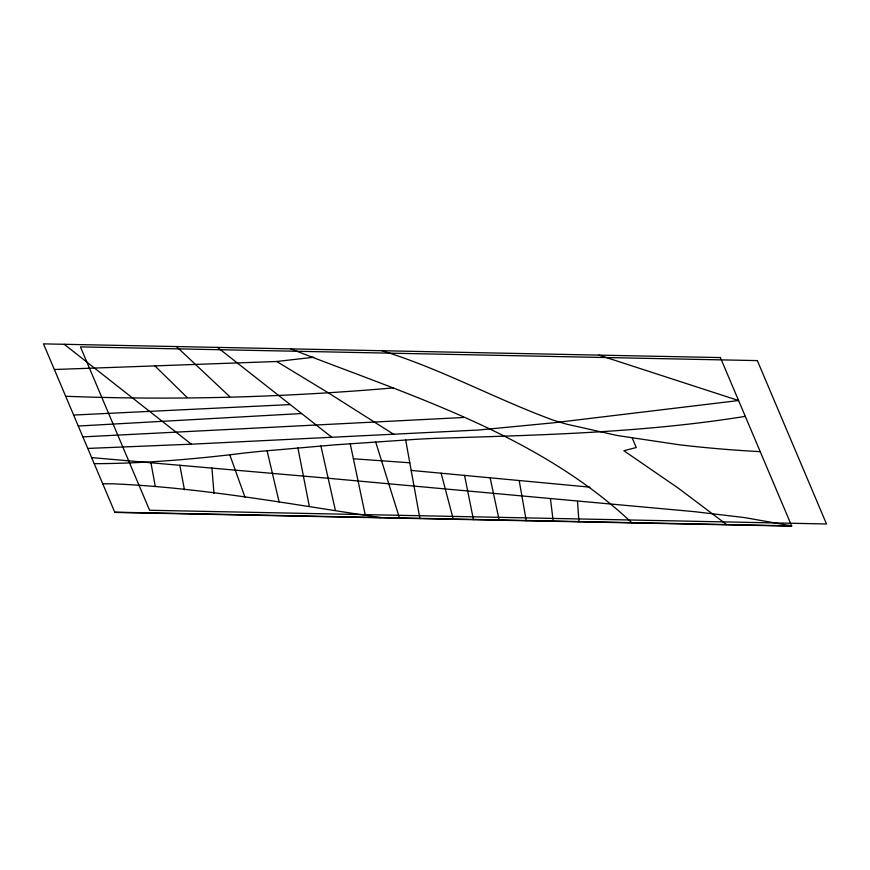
<?xml version="1.0" encoding="UTF-8"?>
<svg xmlns="http://www.w3.org/2000/svg" width="870" height="870" viewBox="0 0 870 870"><rect width="100%" height="100%" fill="white"/><g stroke="black" fill="none" stroke-linecap="round" stroke-linejoin="round"><path stroke-width="1.3" d="M745.285 416.36C642.267 432.977 537.932 435.098 433.891 438.382A798.236 194.467 2.8 0 0 416.98 439.263L335.026 444.842L260.13 451.378A737.912 179.764 2.8 0 0 244.731 452.998C194.793 459.175 144.583 463.492 94.221 463.688M54.353 369.511L276.725 361.496L313.809 357.233M393.283 387.933C284.392 397.285 174.892 400.494 65.685 396.263M78.278 426.028L301.607 413.533M82.878 436.881L463.449 417.502M73.635 415.055L290.21 404.572M87.772 448.431L193.706 444.081L478.609 430.019L553.722 422.787L738.586 400.537L598.81 355.112M114.742 512.169L791.646 525.882L744.502 517.585L694.662 511.68L328.088 478.25L91.644 457.598M353.394 458.773L409.803 462.786M411.173 470.409L589.947 487.156M381.952 350.719C440.97 368.869 495.182 398.819 552.896 420.036A229.887 56.006 2.8 0 0 567.534 424.375L617.308 435.522L678.72 444.7A319.236 77.767 2.8 0 0 760.228 451.66M380.505 517.552C291.765 504.535 202.982 487.624 113.209 483.829A129.913 31.646 2.8 0 0 102.736 483.796M290.743 348.87C409.215 395.371 537.366 433.793 631.968 522.903M276.725 361.496L328.262 392.805L393.882 434.434M726.657 524.567L678.437 488.255L623.833 450.714L636.264 447.539L632.294 438.143M217.489 347.391L331.535 437.066M64.206 344.281L191.367 444.2M176.447 346.554L229.745 396.644M154.914 365.889L187.028 397.405M229.734 454.673L245.046 497.368M375.546 441.59L399.547 518.194M441.123 473.215L453.303 519.281M267.079 450.682L279.096 501.946M320.899 445.962L335.331 510.179M490.136 477.804L499.184 520.206M350.219 443.689L365.248 514.975M464.547 475.411L473.454 519.684M297.899 447.865L309.285 506.253M179.807 465.211L184.451 489.777M150.934 462.72L155.262 486.352M405.648 439.883L419.905 518.607M519.194 480.523L526.252 520.76M550.471 498.978L553.211 521.304M211.921 467.995L213.976 493.399M577.517 501.446L578.952 521.826M720.404 357.581L43.5 343.867L114.851 512.419L791.754 526.132L720.404 357.581M757.346 360.604L80.442 346.891L149.596 510.255L826.5 523.968L757.346 360.604"/></g></svg>
